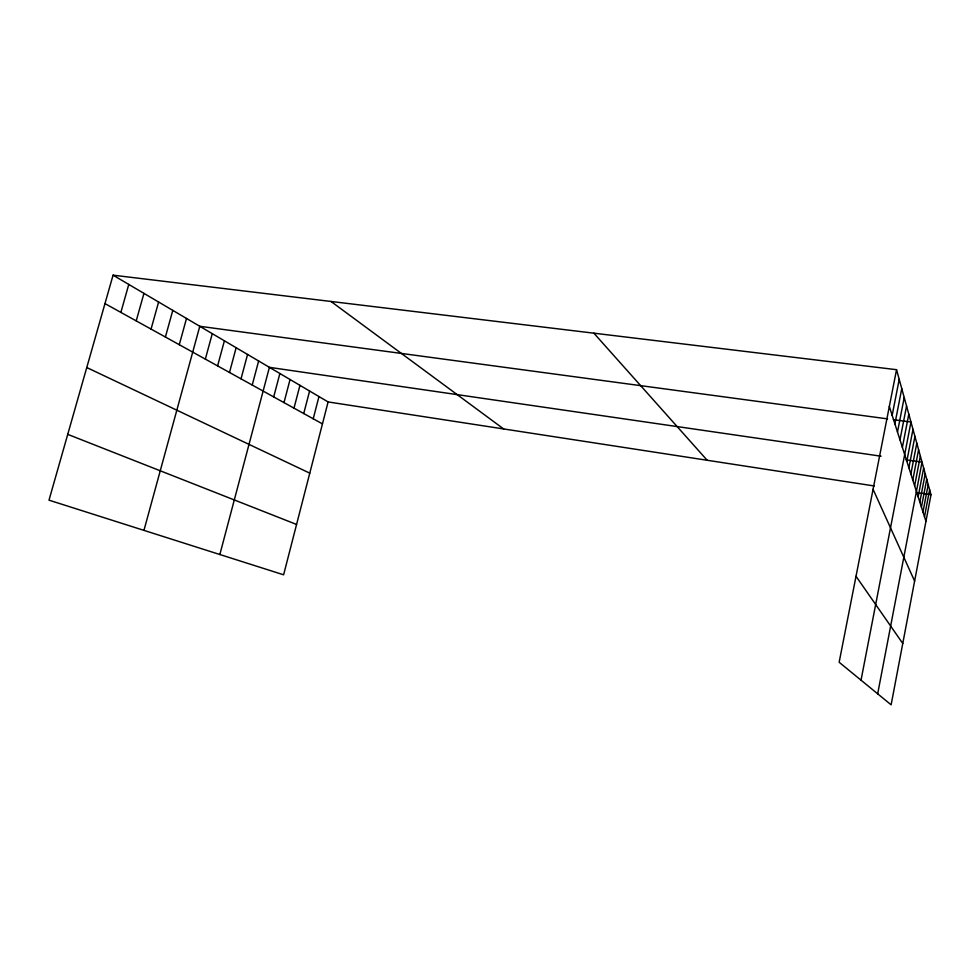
<?xml version="1.0" encoding="UTF-8"?>
<svg xmlns="http://www.w3.org/2000/svg" width="980" height="980" viewBox="0 0 980 980"><rect width="100%" height="100%" fill="white"/><g stroke="black" fill="none" stroke-linecap="round" stroke-linejoin="round"><path stroke-width="1.47" d="M922.976 511.989L928.207 484.561M924.495 516.717L929.628 489.718M896.541 369.693L931 494.704L891.126 704.828L839.149 662.26L896.541 369.693L113.068 275.172L49 500.168L283.612 574.807L328.104 401.935L113.068 275.172M912.784 480.016L918.603 449.734M914.634 485.81L920.342 456.055M877.676 693.816L922.021 462.144L906.108 459.841M918.15 496.823L923.65 468.036M919.816 502.042L925.218 473.732M921.421 507.101L926.737 479.232M861.028 680.181L910.971 422.049L893.417 419.685M906.819 461.298L912.98 429.363M908.889 467.766L914.928 436.406M910.873 474.002L916.802 443.193M894.887 423.875L901.759 388.644M897.496 432.033L904.209 397.525M899.983 439.861L906.561 406.038M902.384 447.358L908.803 414.197M892.168 415.336L899.211 379.382M313.22 418.791L318.966 396.557M303.739 413.536L309.594 391.02M283.992 402.621L290.055 379.505M294 408.158L299.954 385.336M273.702 396.925L279.876 373.502M219.851 554.521L269.402 367.341L881.081 456.202M252.24 385.054L258.634 360.983M229.492 372.474L236.143 347.729M241.031 378.856L247.56 354.454M217.597 365.895L224.396 340.795M205.347 359.121L212.28 333.653M143.95 530.376L199.785 326.291L887.574 418.889M179.279 344.703L186.506 318.463M165.4 337.022L172.786 310.378M151.055 329.096L158.613 302.024M136.22 320.889L143.95 293.375M120.871 312.4L128.772 284.433M328.104 401.935L874.246 485.97M916.386 492.462L931 494.704M67.73 434.361L296.572 524.459M86.767 367.537L309.778 473.156M104.97 303.604L322.457 423.887M331.007 301.46L503.671 428.958M593.88 333.176L707.18 460.269M856.018 576.277L902.764 643.468M873.07 489.302L914.61 581.079M889.326 406.43L925.953 521.311"/></g></svg>
